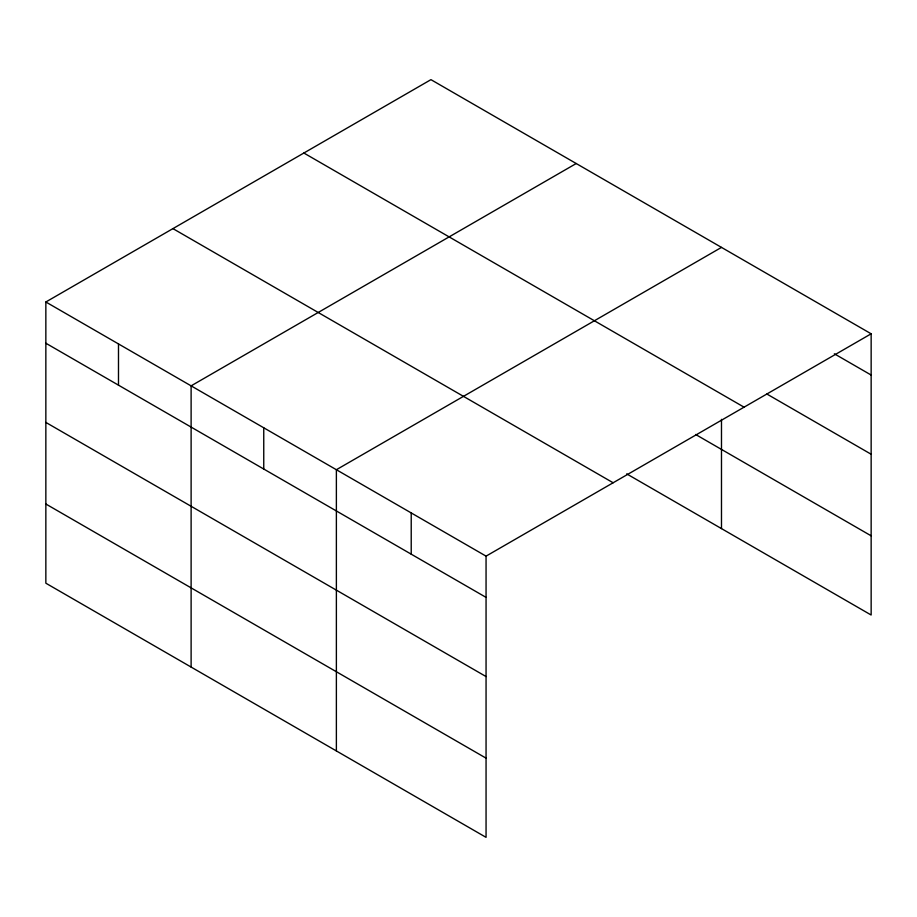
<?xml version="1.0" encoding="UTF-8"?>
<svg xmlns="http://www.w3.org/2000/svg" width="917" height="917" viewBox="0 0 917 917"><rect width="100%" height="100%" fill="white"/><g stroke="black" fill="none" stroke-linecap="round" stroke-linejoin="round"><path stroke-width="1.38" d="M45.85 301.991L486.056 556.138L486.056 837.347L45.85 583.201L45.85 301.991L430.944 79.653L871.15 333.799L871.15 615.009L626.689 473.871M576.208 163.524L191.114 385.851L191.114 667.072M721.484 247.395L336.379 469.722L336.379 750.931M486.056 556.138L871.15 333.799M834.344 353.79L871.15 375.042M766.876 394.023L871.15 454.236M303.859 153.024L744.065 407.171M695.625 434.486L871.15 535.826M172.935 228.62L613.141 482.766M45.85 343.222L486.056 597.38M45.85 422.416L486.056 676.563M45.85 504.006L486.056 758.153M721.484 419.356L721.484 528.605M411.217 512.935L411.217 554.166M263.752 427.792L263.752 469.034M118.488 343.921L118.488 385.163"/></g></svg>
